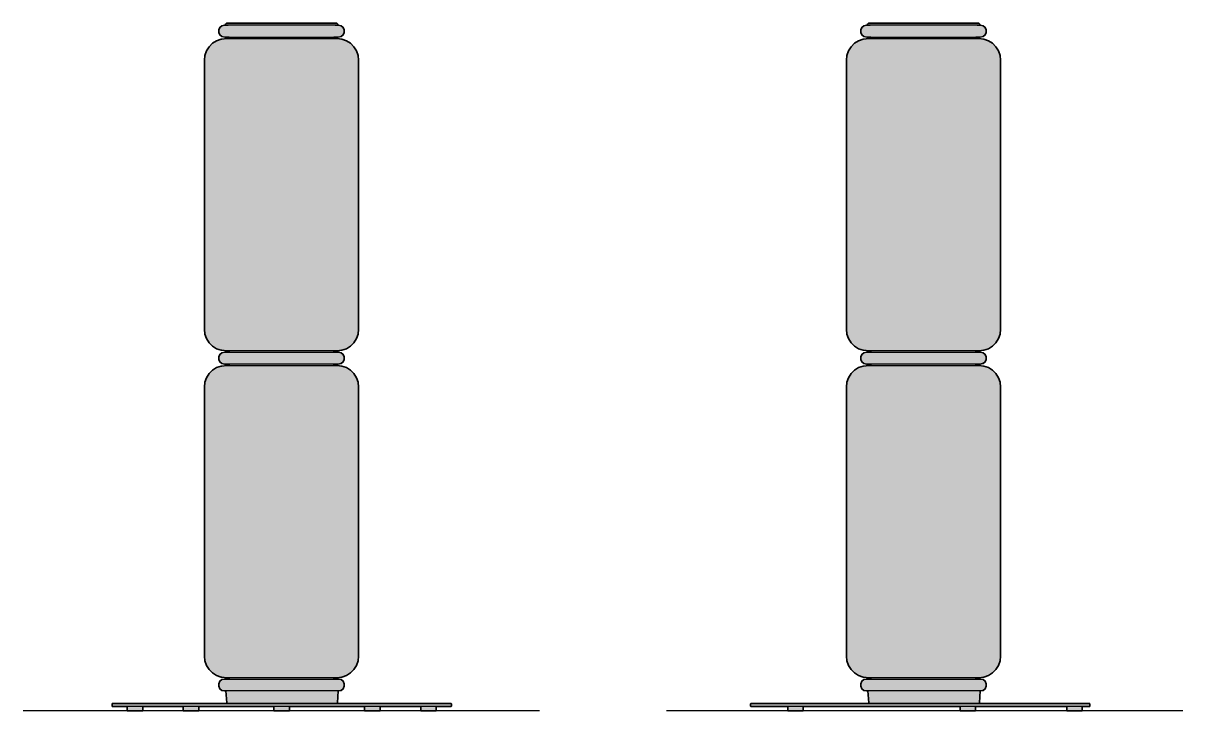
# Model space of a CAD drawing. Header units: millimetres. Extents: x -50 to 1829, y 37 to 2143.
# Drawn here: x -50 to 1829, y 1028 to 2143 of the extents above; entities that cross this region are included whole.
import ezdxf

# ---------------------------------------------------------------- set-up
doc = ezdxf.new("R2010")
doc.units = ezdxf.units.MM
doc.layers.add('Blocks', color=7, linetype='Continuous')
doc.layers.add('Blocks$Fill', color=7, linetype='Continuous', true_color=0xffffff)
for name, color, linetype, lineweight, true_color in [('Blocks$Inner', 7, 'Continuous', 25, 0x007f00), ('Blocks$Outline', 7, 'Continuous', 35, 0xff3f3f), ('Groud', 7, 'Continuous', 25, 0x243775)]:
    doc.layers.add(name, color=color, linetype=linetype, lineweight=lineweight, true_color=true_color)

# ---------------------------------------------------------------- blocks, each defined once
blk = doc.blocks.new('Noctambule Floor 2 High Cylinder Floor Lamp Side')
at = {"layer": 'Blocks$Fill'}
blk.add_hatch(color=256, dxfattribs=at).paths.add_polyline_path([(330.9, 1089.4), (328, 1089.4), (319.6, 1088.5), (318.7, 1088.5), (311.4, 1085.9), (304.7, 1081.8), (299.2, 1076.2), (295, 1069.6), (292.4, 1062.2), (291.6, 1054.4), (291.6, 618.4), (292.4, 610.6), (295, 603.2), (299.2, 596.6), (304.7, 591), (311.4, 586.9), (318.7, 584.3), (319.6, 584.3), (328.1, 583.4), (330.2, 583.4), (330.6, 583.4), (331.5, 583.2), (331.5, 581.2), (324.7, 581.2), (320, 580.3), (316.7, 577.6), (314.8, 573.7), (314.8, 569.4), (316.7, 565.5), (320, 562.9), (324.3, 561.9), (324.7, 561.9), (331.5, 561.9), (331.5, 559.9), (330.6, 559.7), (328, 559.7), (319.6, 558.8), (318.7, 558.8), (311.4, 556.2), (304.7, 552.1), (299.2, 546.5), (295, 539.9), (292.4, 532.5), (291.6, 524.7), (291.6, 88.7), (292.4, 80.9), (295, 73.5), (299.2, 66.9), (304.7, 61.3), (311.4, 57.2), (318.7, 54.6), (319.6, 54.6), (328.1, 53.7), (330.2, 53.7), (330.6, 53.7), (331.5, 53.5), (331.5, 51.5), (324.7, 51.5), (320, 50.6), (316.7, 47.9), (314.8, 44), (314.8, 39.7), (316.7, 35.8), (320, 33.2), (324.3, 32.2), (324.7, 32.2), (326.6, 32.2), (328.1, 12.9), (328.4, 12.3), (329.1, 12), (136.8, 12), (136.3, 11.5), (136.3, 7.5), (136.8, 7), (137, 7), (196.6, 7), (196.6, 0), (196.7, 0), (221.6, 0), (221.6, 7), (476.1, 7), (476.1, 0), (476.3, 0), (501.1, 0), (501.1, 7), (648.8, 7), (648.8, 0), (649, 0), (673.8, 0), (673.8, 7), (685.8, 7), (686.3, 7.5), (686.3, 11.5), (685.8, 12), (685.6, 12), (506.1, 12), (506.8, 12.3), (507.1, 12.9), (508.6, 32.2), (512.4, 33.2), (513.1, 33.2), (516.4, 35.8), (518.3, 39.7), (518.3, 44), (516.4, 47.9), (513.1, 50.6), (508.9, 51.5), (508.6, 51.5), (501.5, 51.5), (501.5, 53.5), (502.4, 53.7), (506.5, 53.7), (514.3, 54.6), (521.7, 57.2), (528.4, 61.3), (533.9, 66.9), (538.1, 73.5), (540.7, 80.9), (541.5, 88.7), (541.5, 524.7), (540.7, 532.5), (538.1, 539.9), (533.9, 546.5), (528.4, 552.1), (521.7, 556.2), (514.3, 558.8), (506.5, 559.7), (506.5, 559.7), (502.4, 559.7), (501.5, 559.9), (501.5, 561.9), (508.5, 561.9), (512.4, 562.9), (513.1, 562.9), (516.4, 565.5), (518.3, 569.4), (518.3, 573.7), (516.4, 577.6), (513.1, 580.3), (508.9, 581.2), (508.6, 581.2), (501.5, 581.2), (501.5, 583.2), (502.4, 583.4), (506.5, 583.4), (514.3, 584.3), (521.7, 586.9), (528.4, 591), (533.9, 596.6), (538.1, 603.2), (540.7, 610.6), (541.5, 618.4), (541.5, 1054.4), (540.7, 1062.2), (538.1, 1069.6), (533.9, 1076.2), (528.4, 1081.8), (521.7, 1085.9), (514.3, 1088.5), (506.5, 1089.4), (506.5, 1089.4), (502.4, 1089.4), (501.3, 1089.7), (501.3, 1089.7), (501.3, 1089.7), (501.5, 1089.7), (501.5, 1091.9), (508.5, 1091.9), (513, 1092.9), (516.3, 1095.5), (518.2, 1099.4), (518.2, 1103.7), (516.3, 1107.6), (513, 1110.3), (513, 1110.3), (508.4, 1111.2), (506.9, 1111.2), (503.6, 1111.2), (503.6, 1111.4), (507, 1111.4), (507.1, 1111.4), (507.6, 1111.9), (507.6, 1112.9), (506.1, 1114.4), (327.2, 1114.4), (325.7, 1112.9), (325.7, 1111.9), (326.2, 1111.4), (326.5, 1111.4), (329.5, 1111.4), (329.7, 1111.3), (329.7, 1111.2), (329.7, 1111.2), (324.5, 1111.2), (324.2, 1111.2), (320.1, 1110.3), (316.8, 1107.6), (314.9, 1103.7), (314.9, 1099.4), (316.8, 1095.5), (320.1, 1092.9), (324.6, 1091.9), (325.8, 1091.9), (331.5, 1091.9), (331.5, 1089.7), (331.6, 1089.7), (331.8, 1089.7), (331.8, 1089.7)], flags=0)
at = {"layer": 'Blocks$Inner'}
blk.add_line((328.1, 12.9), (326.6, 32.2), dxfattribs=at)
for points in [[(324.5, 1111.2), (324.2, 1111.2), (320.1, 1110.3), (316.8, 1107.6), (314.9, 1103.7), (314.9, 1099.4), (316.8, 1095.5), (320.1, 1092.9), (324.6, 1091.9), (325.8, 1091.9), (327.9, 1091.9), (330.9, 1091.9), (334.7, 1091.9), (339.3, 1091.9), (344.6, 1091.9), (350.6, 1091.9), (357.3, 1091.9), (364.5, 1091.9), (372.3, 1091.9), (380.4, 1091.9), (388.9, 1091.9), (397.7, 1091.9), (406.6, 1091.9), (415.7, 1091.9), (424.8, 1091.9), (433.7, 1091.9), (442.5, 1091.9), (451.1, 1091.9), (459.3, 1091.9), (467.1, 1091.9), (474.5, 1091.9), (481.2, 1091.9), (487.4, 1091.9), (492.9, 1091.9), (497.6, 1091.9), (503.1, 1091.9), (505.9, 1091.9), (507.8, 1091.9), (508.5, 1091.9), (513, 1092.9), (516.3, 1095.5), (518.2, 1099.4), (518.2, 1103.7), (516.3, 1107.6), (513, 1110.3), (513, 1110.3), (508.4, 1111.2), (506.9, 1111.2), (504.7, 1111.2), (501.5, 1111.2), (497.6, 1111.2), (490.5, 1111.2), (485.8, 1111.2), (480.4, 1111.2), (474.2, 1111.2), (467.3, 1111.2), (459.5, 1111.2), (451.1, 1111.2), (446.6, 1111.2), (439.7, 1111.2), (432.5, 1111.2), (422.5, 1111.2), (412.3, 1111.2), (407.1, 1111.2), (399.4, 1111.2), (391.8, 1111.2), (381.8, 1111.2), (372.3, 1111.2), (363.3, 1111.2), (355.1, 1111.2), (351.2, 1111.2), (345.9, 1111.2), (341.2, 1111.2), (335.8, 1111.2), (331.4, 1111.2), (329.6, 1111.2), (327.4, 1111.2), (325.8, 1111.2), (324.5, 1111.2), (320.1, 1110.3)], [(329.7, 1111.2), (329.7, 1111.2), (329.7, 1111.3), (329.5, 1111.4)], [(331.5, 1091.9), (331.5, 1089.7), (331.6, 1089.7), (331.7, 1089.7), (331.8, 1089.7), (331.8, 1089.7), (330.9, 1089.4)], [(501.5, 1091.9), (501.5, 1091.9), (501.5, 1089.7), (501.3, 1089.7), (501.3, 1089.7), (501.3, 1089.7), (502.4, 1089.4)], [(331.5, 581.2), (331.5, 583.2), (330.6, 583.4), (330.6, 583.4)], [(502.4, 583.4), (501.5, 583.2), (501.5, 581.2)], [(331.5, 561.9), (331.5, 559.9), (330.6, 559.7), (330.6, 559.7)], [(502.4, 559.7), (501.5, 559.9), (501.5, 561.9)], [(331.5, 51.5), (331.5, 53.5), (330.6, 53.7), (330.6, 53.7)], [(501.5, 51.5), (501.5, 53.5), (502.4, 53.7)], [(506.8, 12.3), (507.1, 12.9), (508.6, 32.2)], [(221.6, 7), (221.6, 0), (221.2, 0), (220.2, 0), (219.2, 0), (216.4, 0), (212.9, 0), (210, 0), (207.1, 0), (205.2, 0), (201.7, 0), (198.9, 0), (197.5, 0), (196.7, 0), (196.6, 0), (196.6, 7)], [(506, 12), (506.1, 12), (506.8, 12.3), (506, 12), (505.6, 12), (504.5, 12), (502.7, 12), (500.4, 12), (497.9, 12), (495.4, 12), (493, 12), (490.7, 12), (488.6, 12), (484.5, 12), (477.8, 12), (470.3, 12), (463, 12), (456.4, 12), (450.3, 12), (444.9, 12), (440.1, 12), (435.8, 12), (432, 12), (425.3, 12), (420.2, 12), (412.5, 12), (404.9, 12), (396.3, 12), (389, 12), (382.9, 12), (377.6, 12), (373.2, 12), (369.5, 12), (366.3, 12), (360.9, 12), (357.1, 12), (351.7, 12), (346.8, 12), (339.9, 12), (336.1, 12), (333.4, 12), (331.6, 12), (330.4, 12), (329.7, 12), (329.2, 12), (329.1, 12), (328.4, 12.3), (328.1, 12.9)], [(501.1, 7), (501.1, 0), (500.8, 0), (499.7, 0), (498.7, 0), (495.9, 0), (492.5, 0), (489.6, 0), (486.6, 0), (484.7, 0), (481.3, 0), (478.5, 0), (477.1, 0), (476.3, 0), (476.1, 0), (476.1, 7)], [(673.8, 7), (673.8, 0), (673.5, 0), (672.4, 0), (671.4, 0), (668.7, 0), (665.2, 0), (662.3, 0), (659.4, 0), (657.4, 0), (654, 0), (651.2, 0), (649.8, 0), (649, 0), (648.8, 0), (648.8, 7)]]:
    blk.add_lwpolyline(points, dxfattribs=at)
for points in [[(507, 1111.4), (506.2, 1111.4), (504.5, 1111.4), (502.3, 1111.4), (499.9, 1111.4), (497.4, 1111.4), (495, 1111.4), (492.6, 1111.4), (490.4, 1111.4), (486.2, 1111.4), (482.8, 1111.4), (477.2, 1111.4), (471.1, 1111.4), (460.1, 1111.4), (452, 1111.4), (444.8, 1111.4), (438.3, 1111.4), (432.5, 1111.4), (427.4, 1111.4), (422.9, 1111.4), (419, 1111.4), (412.1, 1111.4), (406.9, 1111.4), (399.2, 1111.4), (391.5, 1111.4), (384.5, 1111.4), (378.5, 1111.4), (373.5, 1111.4), (369.3, 1111.4), (365.6, 1111.4), (362.6, 1111.4), (357.4, 1111.4), (350.3, 1111.4), (344, 1111.4), (339, 1111.4), (335.3, 1111.4), (332.6, 1111.4), (330.6, 1111.4), (329.1, 1111.4), (328.1, 1111.4), (327.4, 1111.4), (326.5, 1111.4), (326.2, 1111.4), (325.7, 1111.9), (325.7, 1112.9), (327.2, 1114.4), (328, 1114.4), (329.3, 1114.4), (330.2, 1114.4), (332.9, 1114.4), (337.6, 1114.4), (342, 1114.4), (346.5, 1114.4), (349, 1114.4), (356.1, 1114.4), (363.9, 1114.4), (370.2, 1114.4), (376.8, 1114.4), (381.4, 1114.4), (393.2, 1114.4), (400.8, 1114.4), (413.9, 1114.4), (420.9, 1114.4), (430.6, 1114.4), (440.9, 1114.4), (448.4, 1114.4), (455.4, 1114.4), (459.6, 1114.4), (466.7, 1114.4), (475.3, 1114.4), (483, 1114.4), (488.3, 1114.4), (494.9, 1114.4), (498.5, 1114.4), (503, 1114.4), (504.5, 1114.4), (505.8, 1114.4), (506.1, 1114.4), (507.6, 1112.9), (507.6, 1111.9), (507.1, 1111.4)], [(514.3, 584.3), (506.5, 583.4), (504.6, 583.4), (502.4, 583.4), (499.4, 583.4), (495.5, 583.4), (490.9, 583.4), (485.6, 583.4), (479.6, 583.4), (473, 583.4), (465.9, 583.4), (458.2, 583.4), (450.2, 583.4), (441.9, 583.4), (433.3, 583.4), (424.5, 583.4), (415.7, 583.4), (406.9, 583.4), (398.2, 583.4), (389.6, 583.4), (381.3, 583.4), (373.4, 583.4), (365.9, 583.4), (358.8, 583.4), (352.3, 583.4), (346.4, 583.4), (341.3, 583.4), (336.8, 583.4), (333.1, 583.4), (330.2, 583.4), (328.1, 583.4), (319.6, 584.3), (318.7, 584.3), (311.4, 586.9), (304.7, 591), (299.2, 596.6), (295, 603.2), (292.4, 610.6), (291.6, 618.4), (291.6, 1054.4), (292.4, 1062.2), (295, 1069.6), (299.2, 1076.2), (304.7, 1081.8), (311.4, 1085.9), (318.7, 1088.5), (319.6, 1088.5), (328, 1089.4), (330.1, 1089.4), (332.4, 1089.4), (334.9, 1089.4), (337.4, 1089.4), (339.9, 1089.4), (342.2, 1089.4), (344.4, 1089.4), (348.5, 1089.4), (351.8, 1089.4), (357.2, 1089.4), (363, 1089.4), (370.3, 1089.4), (377.1, 1089.4), (383.2, 1089.4), (388.8, 1089.4), (393.7, 1089.4), (398, 1089.4), (401.9, 1089.4), (405.3, 1089.4), (411.3, 1089.4), (420.4, 1089.4), (429.5, 1089.4), (438.2, 1089.4), (445.6, 1089.4), (451.8, 1089.4), (457.1, 1089.4), (461.6, 1089.4), (465.5, 1089.4), (468.7, 1089.4), (471.5, 1089.4), (476.1, 1089.4), (482.6, 1089.4), (488.5, 1089.4), (496.8, 1089.4), (499.4, 1089.4), (502.1, 1089.4), (503.9, 1089.4), (505.1, 1089.4), (506.5, 1089.4), (506.5, 1089.4), (514.3, 1088.5), (521.7, 1085.9), (528.4, 1081.8), (533.9, 1076.2), (538.1, 1069.6), (540.7, 1062.2), (541.5, 1054.4), (541.5, 618.4), (540.7, 610.6), (538.1, 603.2), (533.9, 596.6), (528.4, 591), (521.7, 586.9)], [(508.6, 581.2), (508.9, 581.2), (513.1, 580.3), (516.4, 577.6), (518.3, 573.7), (518.3, 569.4), (516.4, 565.5), (513.1, 562.9), (512.4, 562.9), (508.5, 561.9), (507.3, 561.9), (505.2, 561.9), (502.2, 561.9), (498.4, 561.9), (493.8, 561.9), (488.5, 561.9), (482.4, 561.9), (475.8, 561.9), (468.5, 561.9), (460.8, 561.9), (448.8, 561.9), (441.9, 561.9), (434.3, 561.9), (426.1, 561.9), (417.5, 561.9), (408.6, 561.9), (399.3, 561.9), (392.4, 561.9), (385.4, 561.9), (380.8, 561.9), (371.8, 561.9), (363.1, 561.9), (357, 561.9), (351.2, 561.9), (347.6, 561.9), (341.1, 561.9), (335.5, 561.9), (331, 561.9), (327.6, 561.9), (325.8, 561.9), (324.7, 561.9), (324.3, 561.9), (320, 562.9), (316.7, 565.5), (314.8, 569.4), (314.8, 573.7), (316.7, 577.6), (320, 580.3), (324.7, 581.2), (326.1, 581.2), (328.4, 581.2), (331.5, 581.2), (335.5, 581.2), (340.2, 581.2), (345.7, 581.2), (351.8, 581.2), (358.6, 581.2), (365.9, 581.2), (373.7, 581.2), (382, 581.2), (390.5, 581.2), (399.3, 581.2), (408.3, 581.2), (417.4, 581.2), (426.4, 581.2), (435.4, 581.2), (444.2, 581.2), (452.7, 581.2), (460.8, 581.2), (468.6, 581.2), (474.9, 581.2), (480.1, 581.2), (484.3, 581.2), (487.8, 581.2), (490.6, 581.2), (492.9, 581.2), (494.9, 581.2), (498, 581.2), (501.9, 581.2), (505.1, 581.2), (506.9, 581.2), (508, 581.2)], [(514.3, 54.6), (506.5, 53.7), (504.6, 53.7), (502.4, 53.7), (499.4, 53.7), (495.5, 53.7), (490.9, 53.7), (485.6, 53.7), (479.6, 53.7), (473, 53.7), (465.9, 53.7), (458.2, 53.7), (450.2, 53.7), (441.9, 53.7), (433.3, 53.7), (424.5, 53.7), (415.7, 53.7), (406.9, 53.7), (398.2, 53.7), (389.6, 53.7), (381.3, 53.7), (373.4, 53.7), (365.9, 53.7), (358.8, 53.7), (352.3, 53.7), (346.4, 53.7), (341.3, 53.7), (336.8, 53.7), (333.1, 53.7), (330.2, 53.7), (328.1, 53.7), (319.6, 54.6), (318.7, 54.6), (311.4, 57.2), (304.7, 61.3), (299.2, 66.9), (295, 73.5), (292.4, 80.9), (291.6, 88.7), (291.6, 524.7), (292.4, 532.5), (295, 539.9), (299.2, 546.5), (304.7, 552.1), (311.4, 556.2), (318.7, 558.8), (319.6, 558.8), (328, 559.7), (330.1, 559.7), (332.4, 559.7), (334.9, 559.7), (337.4, 559.7), (339.9, 559.7), (342.2, 559.7), (344.4, 559.7), (348.5, 559.7), (351.8, 559.7), (357.2, 559.7), (363, 559.7), (370.3, 559.7), (377.1, 559.7), (383.2, 559.7), (388.8, 559.7), (393.7, 559.7), (398, 559.7), (401.9, 559.7), (405.3, 559.7), (411.3, 559.7), (420.4, 559.7), (429.5, 559.7), (438.2, 559.7), (445.6, 559.7), (451.8, 559.7), (457.1, 559.7), (461.6, 559.7), (465.5, 559.7), (468.7, 559.7), (471.5, 559.7), (476.1, 559.7), (482.6, 559.7), (488.5, 559.7), (496.8, 559.7), (499.4, 559.7), (502.1, 559.7), (503.9, 559.7), (505.1, 559.7), (506.5, 559.7), (506.5, 559.7), (514.3, 558.8), (521.7, 556.2), (528.4, 552.1), (533.9, 546.5), (538.1, 539.9), (540.7, 532.5), (541.5, 524.7), (541.5, 88.7), (540.7, 80.9), (538.1, 73.5), (533.9, 66.9), (528.4, 61.3), (521.7, 57.2)], [(508.6, 51.5), (508.9, 51.5), (513.1, 50.6), (516.4, 47.9), (518.3, 44), (518.3, 39.7), (516.4, 35.8), (513.1, 33.2), (512.4, 33.2), (508.5, 32.2), (507.3, 32.2), (505.2, 32.2), (502.2, 32.2), (498.4, 32.2), (493.8, 32.2), (488.5, 32.2), (482.4, 32.2), (475.8, 32.2), (468.5, 32.2), (460.8, 32.2), (448.8, 32.2), (441.9, 32.2), (434.3, 32.2), (426.1, 32.2), (417.5, 32.2), (408.6, 32.2), (399.3, 32.2), (392.4, 32.2), (385.4, 32.2), (380.8, 32.2), (371.8, 32.2), (363.1, 32.2), (357, 32.2), (351.2, 32.2), (347.6, 32.2), (341.1, 32.2), (335.5, 32.2), (331, 32.2), (327.6, 32.2), (325.8, 32.2), (324.7, 32.2), (324.3, 32.2), (320, 33.2), (316.7, 35.8), (314.8, 39.7), (314.8, 44), (316.7, 47.9), (320, 50.6), (324.7, 51.5), (326.1, 51.5), (328.4, 51.5), (331.5, 51.5), (335.5, 51.5), (340.2, 51.5), (345.7, 51.5), (351.8, 51.5), (358.6, 51.5), (365.9, 51.5), (373.7, 51.5), (382, 51.5), (390.5, 51.5), (399.3, 51.5), (408.3, 51.5), (417.4, 51.5), (426.4, 51.5), (435.4, 51.5), (444.2, 51.5), (452.7, 51.5), (460.8, 51.5), (468.6, 51.5), (474.9, 51.5), (480.1, 51.5), (484.3, 51.5), (487.8, 51.5), (490.6, 51.5), (492.9, 51.5), (494.9, 51.5), (498, 51.5), (501.9, 51.5), (505.1, 51.5), (506.9, 51.5), (508, 51.5)], [(686.3, 7.5), (685.8, 7), (685.5, 7), (685, 7), (684.2, 7), (683.4, 7), (681.4, 7), (679.6, 7), (676.3, 7), (672.3, 7), (664.5, 7), (656.3, 7), (648.1, 7), (640.2, 7), (632.8, 7), (625.8, 7), (619.5, 7), (613.7, 7), (608.4, 7), (603.7, 7), (595.1, 7), (581.6, 7), (567.3, 7), (549.8, 7), (533.8, 7), (519.4, 7), (506.5, 7), (495.1, 7), (484.9, 7), (475.9, 7), (468, 7), (461, 7), (448.7, 7), (439.4, 7), (425.4, 7), (411.3, 7), (395.8, 7), (382.2, 7), (370.4, 7), (360.2, 7), (351.3, 7), (343.6, 7), (336.9, 7), (325.2, 7), (316.6, 7), (303.8, 7), (291.3, 7), (271.5, 7), (255, 7), (241.3, 7), (229.9, 7), (220.3, 7), (212.2, 7), (205.5, 7), (199.8, 7), (195, 7), (190.9, 7), (184.1, 7), (174.7, 7), (166.2, 7), (160.4, 7), (155.2, 7), (147.7, 7), (142.7, 7), (139.6, 7), (137.8, 7), (137, 7), (136.8, 7), (136.3, 7.5), (136.3, 11.5), (136.8, 12), (137.1, 12), (137.7, 12), (138.4, 12), (139.3, 12), (141.2, 12), (143, 12), (146.3, 12), (150.3, 12), (158.1, 12), (166.3, 12), (174.5, 12), (182.4, 12), (189.8, 12), (196.8, 12), (203.2, 12), (209, 12), (214.2, 12), (218.9, 12), (227.5, 12), (241, 12), (255.3, 12), (272.9, 12), (288.8, 12), (303.2, 12), (316.1, 12), (327.6, 12), (337.7, 12), (346.7, 12), (354.6, 12), (361.6, 12), (373.9, 12), (383.2, 12), (397.2, 12), (411.3, 12), (426.9, 12), (440.4, 12), (452.2, 12), (462.4, 12), (471.3, 12), (479, 12), (485.8, 12), (497.4, 12), (506, 12), (518.8, 12), (531.3, 12), (551.1, 12), (567.6, 12), (581.3, 12), (592.8, 12), (602.3, 12), (610.4, 12), (617.1, 12), (622.8, 12), (627.6, 12), (631.7, 12), (638.5, 12), (647.9, 12), (656.4, 12), (662.2, 12), (667.4, 12), (674.9, 12), (679.9, 12), (683, 12), (684.8, 12), (685.6, 12), (685.8, 12), (686.3, 11.5)]]:
    blk.add_lwpolyline(points, close=True, dxfattribs=at)
for points in [[(485.2, 1111.4), (485.1, 1111.2)], [(503.6, 1111.2), (503.6, 1111.4)]]:
    blk.add_open_spline(points, degree=1, dxfattribs=at)
at = {"layer": 'Blocks$Outline'}
for points in [[(324.5, 1111.2), (324.2, 1111.2), (320.1, 1110.3), (316.8, 1107.6), (314.9, 1103.7), (314.9, 1099.4), (316.8, 1095.5), (320.1, 1092.9), (324.6, 1091.9), (325.8, 1091.9), (327.9, 1091.9), (330.9, 1091.9), (331.5, 1091.9)], [(329.7, 1111.2), (329.6, 1111.2), (327.4, 1111.2), (325.8, 1111.2), (324.5, 1111.2)], [(327.2, 1114.4), (325.7, 1112.9), (325.7, 1111.9), (326.2, 1111.4), (326.5, 1111.4), (327.4, 1111.4), (328.1, 1111.4), (329.1, 1111.4), (329.5, 1111.4)], [(506.1, 1114.4), (505.8, 1114.4), (504.5, 1114.4), (503, 1114.4), (498.5, 1114.4), (494.9, 1114.4), (488.3, 1114.4), (483, 1114.4), (475.3, 1114.4), (466.7, 1114.4), (459.6, 1114.4), (455.4, 1114.4), (448.4, 1114.4), (440.9, 1114.4), (430.6, 1114.4), (420.9, 1114.4), (413.9, 1114.4), (400.8, 1114.4), (393.2, 1114.4), (381.4, 1114.4), (376.8, 1114.4), (370.2, 1114.4), (363.9, 1114.4), (356.1, 1114.4), (349, 1114.4), (346.5, 1114.4), (342, 1114.4), (337.6, 1114.4), (332.9, 1114.4), (330.2, 1114.4), (329.3, 1114.4), (328, 1114.4), (327.2, 1114.4)], [(329.5, 1111.4), (329.7, 1111.3)], [(329.7, 1111.3), (329.7, 1111.2), (329.7, 1111.2)], [(501.5, 1091.9), (503.1, 1091.9), (505.9, 1091.9), (507.8, 1091.9), (508.5, 1091.9), (513, 1092.9), (516.3, 1095.5), (518.2, 1099.4), (518.2, 1103.7), (516.3, 1107.6), (513, 1110.3), (513, 1110.3), (508.4, 1111.2), (506.9, 1111.2), (504.7, 1111.2), (503.6, 1111.2)], [(503.6, 1111.2), (503.6, 1111.4)], [(503.6, 1111.4), (504.5, 1111.4), (506.2, 1111.4), (507, 1111.4)], [(507.6, 1111.9), (507.6, 1112.9), (506.1, 1114.4)], [(507, 1111.4), (507.1, 1111.4), (507.6, 1111.9)], [(331.5, 1091.9), (331.5, 1089.7), (331.6, 1089.7), (331.7, 1089.7), (331.8, 1089.7), (331.8, 1089.7), (330.9, 1089.4)], [(502.4, 1089.4), (501.3, 1089.7), (501.3, 1089.7), (501.3, 1089.7), (501.5, 1089.7), (501.5, 1091.9)], [(330.9, 1089.4), (330.1, 1089.4), (328, 1089.4), (319.6, 1088.5), (318.7, 1088.5), (311.4, 1085.9), (304.7, 1081.8), (299.2, 1076.2), (295, 1069.6), (292.4, 1062.2), (291.6, 1054.4), (291.6, 618.4), (292.4, 610.6), (295, 603.2), (299.2, 596.6), (304.7, 591), (311.4, 586.9), (318.7, 584.3), (319.6, 584.3), (328.1, 583.4), (330.2, 583.4), (330.6, 583.4)], [(514.3, 584.3), (521.7, 586.9), (528.4, 591), (533.9, 596.6), (538.1, 603.2), (540.7, 610.6), (541.5, 618.4), (541.5, 1054.4), (540.7, 1062.2), (538.1, 1069.6), (533.9, 1076.2), (528.4, 1081.8), (521.7, 1085.9), (514.3, 1088.5), (506.5, 1089.4), (506.5, 1089.4), (505.1, 1089.4), (503.9, 1089.4), (502.4, 1089.4)], [(330.6, 583.4), (331.5, 583.2)], [(331.5, 583.2), (331.5, 581.2)], [(501.5, 583.2), (502.4, 583.4)], [(501.5, 581.2), (501.5, 583.2)], [(502.4, 583.4), (504.6, 583.4), (506.5, 583.4), (514.3, 584.3)], [(331.5, 581.2), (328.4, 581.2), (326.1, 581.2), (324.7, 581.2), (320, 580.3), (316.7, 577.6), (314.8, 573.7), (314.8, 569.4), (316.7, 565.5), (320, 562.9), (324.3, 561.9), (324.7, 561.9), (325.8, 561.9), (327.6, 561.9), (331, 561.9), (331.5, 561.9)], [(501.5, 561.9), (502.2, 561.9), (505.2, 561.9), (507.3, 561.9), (508.5, 561.9), (512.4, 562.9), (513.1, 562.9), (516.4, 565.5), (518.3, 569.4), (518.3, 573.7), (516.4, 577.6), (513.1, 580.3), (508.9, 581.2), (508.6, 581.2)], [(508.6, 581.2), (508, 581.2), (506.9, 581.2), (505.1, 581.2), (501.9, 581.2), (501.5, 581.2)], [(330.6, 559.7), (330.1, 559.7), (328, 559.7), (319.6, 558.8), (318.7, 558.8), (311.4, 556.2), (304.7, 552.1), (299.2, 546.5), (295, 539.9), (292.4, 532.5), (291.6, 524.7), (291.6, 88.7), (292.4, 80.9), (295, 73.5), (299.2, 66.9), (304.7, 61.3), (311.4, 57.2), (318.7, 54.6), (319.6, 54.6), (328.1, 53.7), (330.2, 53.7), (330.6, 53.7)], [(331.5, 559.9), (330.6, 559.7)], [(331.5, 561.9), (331.5, 559.9)], [(501.5, 559.9), (501.5, 561.9)], [(502.4, 559.7), (501.5, 559.9)], [(514.3, 54.6), (521.7, 57.2), (528.4, 61.3), (533.9, 66.9), (538.1, 73.5), (540.7, 80.9), (541.5, 88.7), (541.5, 524.7), (540.7, 532.5), (538.1, 539.9), (533.9, 546.5), (528.4, 552.1), (521.7, 556.2), (514.3, 558.8), (506.5, 559.7), (506.5, 559.7), (505.1, 559.7), (503.9, 559.7), (502.4, 559.7)], [(331.5, 51.5), (328.4, 51.5), (326.1, 51.5), (324.7, 51.5), (320, 50.6), (316.7, 47.9), (314.8, 44), (314.8, 39.7), (316.7, 35.8), (320, 33.2), (324.3, 32.2), (324.7, 32.2), (325.8, 32.2), (326.6, 32.2)], [(330.6, 53.7), (331.5, 53.5)], [(331.5, 53.5), (331.5, 51.5)], [(501.5, 53.5), (502.4, 53.7)], [(501.5, 51.5), (501.5, 53.5)], [(508.6, 51.5), (508, 51.5), (506.9, 51.5), (505.1, 51.5), (501.9, 51.5), (501.5, 51.5)], [(502.4, 53.7), (504.6, 53.7), (506.5, 53.7), (514.3, 54.6)], [(508.6, 32.2), (512.4, 33.2), (513.1, 33.2), (516.4, 35.8), (518.3, 39.7), (518.3, 44), (516.4, 47.9), (513.1, 50.6), (508.9, 51.5), (508.6, 51.5)], [(326.6, 32.2), (328.1, 12.9), (328.4, 12.3), (329.1, 12)], [(506.8, 12.3), (507.1, 12.9), (508.6, 32.2)], [(329.1, 12), (327.6, 12), (316.1, 12), (303.2, 12), (288.8, 12), (272.9, 12), (255.3, 12), (241, 12), (227.5, 12), (218.9, 12), (214.2, 12), (209, 12), (203.2, 12), (196.8, 12), (189.8, 12), (182.4, 12), (174.5, 12), (166.3, 12), (158.1, 12), (150.3, 12), (146.3, 12), (143, 12), (141.2, 12), (139.3, 12), (138.4, 12), (137.7, 12), (137.1, 12), (136.8, 12), (136.3, 11.5)], [(136.3, 11.5), (136.3, 7.5), (136.8, 7), (137, 7)], [(137, 7), (137.8, 7), (139.6, 7), (142.7, 7), (147.7, 7), (155.2, 7), (160.4, 7), (166.2, 7), (174.7, 7), (184.1, 7), (190.9, 7), (195, 7), (196.6, 7)], [(196.6, 7), (196.6, 0), (196.7, 0), (197.5, 0), (198.9, 0), (201.7, 0), (205.2, 0), (207.1, 0), (210, 0), (212.9, 0), (216.4, 0), (219.2, 0), (220.2, 0), (221.2, 0), (221.6, 0), (221.6, 7)], [(221.6, 7), (229.9, 7), (241.3, 7), (255, 7), (271.5, 7), (291.3, 7), (303.8, 7), (316.6, 7), (325.2, 7), (336.9, 7), (343.6, 7), (351.3, 7), (360.2, 7), (370.4, 7), (382.2, 7), (395.8, 7), (411.3, 7), (425.4, 7), (439.4, 7), (448.7, 7), (461, 7), (468, 7), (475.9, 7), (476.1, 7)], [(476.1, 7), (476.1, 0), (476.3, 0), (477.1, 0), (478.5, 0), (481.3, 0), (484.7, 0), (486.6, 0), (489.6, 0), (492.5, 0), (495.9, 0), (498.7, 0), (499.7, 0), (500.8, 0), (501.1, 0), (501.1, 7)], [(501.1, 7), (506.5, 7), (519.4, 7), (533.8, 7), (549.8, 7), (567.3, 7), (581.6, 7), (595.1, 7), (603.7, 7), (608.4, 7), (613.7, 7), (619.5, 7), (625.8, 7), (632.8, 7), (640.2, 7), (648.1, 7), (648.8, 7)], [(506.1, 12), (506.8, 12.3)], [(686.3, 11.5), (685.8, 12), (685.6, 12), (684.8, 12), (683, 12), (679.9, 12), (674.9, 12), (667.4, 12), (662.2, 12), (656.4, 12), (647.9, 12), (638.5, 12), (631.7, 12), (627.6, 12), (622.8, 12), (617.1, 12), (610.4, 12), (602.3, 12), (592.8, 12), (581.3, 12), (567.6, 12), (551.1, 12), (531.3, 12), (518.8, 12), (506.1, 12)], [(648.8, 7), (648.8, 0), (649, 0), (649.8, 0), (651.2, 0), (654, 0), (657.4, 0), (659.4, 0), (662.3, 0), (665.2, 0), (668.7, 0), (671.4, 0), (672.4, 0), (673.5, 0), (673.8, 0), (673.8, 7)], [(673.8, 7), (676.3, 7), (679.6, 7), (681.4, 7), (683.4, 7), (684.2, 7), (685, 7), (685.5, 7), (685.8, 7), (686.3, 7.5), (686.3, 11.5)]]:
    blk.add_lwpolyline(points, dxfattribs=at)
blk = doc.blocks.new('Noctambule Floor 2 High Cylinder Floor Lamp Front')
at = {"layer": 'Blocks$Fill'}
blk.add_hatch(color=256, dxfattribs=at).paths.add_polyline_path([(333, 1089.4), (330, 1089.4), (321.6, 1088.5), (320.8, 1088.5), (313.4, 1085.9), (306.7, 1081.8), (301.2, 1076.2), (297, 1069.6), (294.4, 1062.2), (293.6, 1054.4), (293.6, 618.4), (294.4, 610.6), (297, 603.2), (301.2, 596.6), (306.7, 591), (313.4, 586.9), (320.8, 584.3), (321.6, 584.3), (330.1, 583.4), (332.2, 583.4), (332.7, 583.4), (333.6, 583.2), (333.6, 581.2), (326.7, 581.2), (322, 580.3), (318.7, 577.6), (316.8, 573.7), (316.8, 569.4), (318.7, 565.5), (322, 562.9), (326.3, 561.9), (326.7, 561.9), (333.6, 561.9), (333.6, 559.9), (332.7, 559.7), (330, 559.7), (321.6, 558.8), (320.8, 558.8), (313.4, 556.2), (306.7, 552.1), (301.2, 546.5), (297, 539.9), (294.4, 532.5), (293.6, 524.7), (293.6, 88.7), (294.4, 80.9), (297, 73.5), (301.2, 66.9), (306.7, 61.3), (313.4, 57.2), (320.8, 54.6), (321.6, 54.6), (330.1, 53.7), (332.2, 53.7), (332.7, 53.7), (333.6, 53.5), (333.6, 51.5), (326.7, 51.5), (322, 50.6), (318.7, 47.9), (316.8, 44), (316.8, 39.7), (318.7, 35.8), (322, 33.2), (326.3, 32.2), (326.7, 32.2), (328.6, 32.2), (330, 12.9), (330.3, 12.3), (331, 12), (144.4, 12), (143.9, 11.5), (143.9, 7.5), (144.4, 7), (144.6, 7), (168.6, 7), (168.6, 0), (168.8, 0), (193.6, 0), (193.6, 7), (259.4, 7), (259.4, 0), (259.6, 0), (284.4, 0), (284.4, 7), (406.3, 7), (406.3, 0), (406.5, 0), (431.3, 0), (431.3, 7), (553.3, 7), (553.3, 0), (553.5, 0), (578.3, 0), (578.3, 7), (644.1, 7), (644.1, 0), (644.3, 0), (669.1, 0), (669.1, 7), (693.4, 7), (693.9, 7.5), (693.9, 11.5), (693.4, 12), (693.2, 12), (508.1, 12), (508.7, 12.3), (509.1, 12.9), (510.5, 32.2), (510.5, 32.2), (514.5, 33.2), (515.1, 33.2), (518.4, 35.8), (520.3, 39.7), (520.3, 44), (518.4, 47.9), (515.1, 50.6), (510.9, 51.5), (510.7, 51.5), (503.6, 51.5), (503.6, 53.5), (504.5, 53.7), (508.6, 53.7), (516.3, 54.6), (523.7, 57.2), (530.4, 61.3), (535.9, 66.9), (540.1, 73.5), (542.7, 80.9), (543.5, 88.7), (543.5, 524.7), (542.7, 532.5), (540.1, 539.9), (535.9, 546.5), (530.4, 552.1), (523.7, 556.2), (516.3, 558.8), (508.6, 559.7), (508.5, 559.7), (504.5, 559.7), (503.6, 559.9), (503.6, 561.9), (510.5, 561.9), (514.5, 562.9), (515.1, 562.9), (518.4, 565.5), (520.3, 569.4), (520.3, 573.7), (518.4, 577.6), (515.1, 580.3), (510.9, 581.2), (510.7, 581.2), (503.6, 581.2), (503.6, 583.2), (504.5, 583.4), (508.6, 583.4), (516.3, 584.3), (523.7, 586.9), (530.4, 591), (535.9, 596.6), (540.1, 603.2), (542.7, 610.6), (543.5, 618.4), (543.5, 1054.4), (542.7, 1062.2), (540.1, 1069.6), (535.9, 1076.2), (530.4, 1081.8), (523.7, 1085.9), (516.3, 1088.5), (508.6, 1089.4), (508.5, 1089.4), (504.5, 1089.4), (503.3, 1089.7), (503.3, 1089.7), (503.3, 1089.7), (503.6, 1089.7), (503.6, 1091.9), (510.6, 1091.9), (515, 1092.9), (518.3, 1095.5), (520.2, 1099.4), (520.2, 1103.7), (518.3, 1107.6), (515, 1110.3), (515, 1110.3), (510.4, 1111.2), (509, 1111.2), (505.7, 1111.2), (505.6, 1111.4), (509.1, 1111.4), (509.2, 1111.4), (509.6, 1111.9), (509.7, 1112.9), (508.1, 1114.4), (329.3, 1114.4), (327.7, 1112.9), (327.8, 1111.9), (328.2, 1111.4), (328.5, 1111.4), (331.5, 1111.4), (331.7, 1111.3), (331.7, 1111.2), (331.7, 1111.2), (326.6, 1111.2), (326.2, 1111.2), (322.1, 1110.3), (318.8, 1107.6), (316.9, 1103.7), (316.9, 1099.4), (318.8, 1095.5), (322.1, 1092.9), (326.6, 1091.9), (327.8, 1091.9), (333.6, 1091.9), (333.6, 1089.7), (333.6, 1089.7), (333.8, 1089.7), (333.8, 1089.7)], flags=0)
at = {"layer": 'Blocks$Inner'}
blk.add_line((330, 12.9), (328.6, 32.2), dxfattribs=at)
for points in [[(326.6, 1111.2), (326.2, 1111.2), (322.1, 1110.3), (318.8, 1107.6), (316.9, 1103.7), (316.9, 1099.4), (318.8, 1095.5), (322.1, 1092.9), (326.6, 1091.9), (327.8, 1091.9), (329.9, 1091.9), (332.9, 1091.9), (336.7, 1091.9), (341.3, 1091.9), (346.6, 1091.9), (352.7, 1091.9), (359.3, 1091.9), (366.6, 1091.9), (374.3, 1091.9), (382.4, 1091.9), (390.9, 1091.9), (399.7, 1091.9), (408.7, 1091.9), (417.7, 1091.9), (426.8, 1091.9), (435.7, 1091.9), (444.6, 1091.9), (453.1, 1091.9), (461.3, 1091.9), (469.2, 1091.9), (476.5, 1091.9), (483.3, 1091.9), (489.4, 1091.9), (494.9, 1091.9), (499.6, 1091.9), (505.1, 1091.9), (508, 1091.9), (509.8, 1091.9), (510.6, 1091.9), (515, 1092.9), (518.3, 1095.5), (520.2, 1099.4), (520.2, 1103.7), (518.3, 1107.6), (515, 1110.3), (515, 1110.3), (510.4, 1111.2), (509, 1111.2), (506.7, 1111.2), (503.6, 1111.2), (499.6, 1111.2), (492.5, 1111.2), (487.9, 1111.2), (482.4, 1111.2), (476.3, 1111.2), (469.3, 1111.2), (461.6, 1111.2), (453.1, 1111.2), (448.7, 1111.2), (441.7, 1111.2), (434.5, 1111.2), (424.5, 1111.2), (414.3, 1111.2), (409.2, 1111.2), (401.4, 1111.2), (393.8, 1111.2), (383.8, 1111.2), (374.3, 1111.2), (365.3, 1111.2), (357.1, 1111.2), (353.3, 1111.2), (348, 1111.2), (343.2, 1111.2), (337.8, 1111.2), (333.4, 1111.2), (331.6, 1111.2), (329.4, 1111.2), (327.8, 1111.2), (326.6, 1111.2), (322.1, 1110.3)], [(331.7, 1111.2), (331.7, 1111.2), (331.7, 1111.3), (331.5, 1111.4)], [(333.6, 1091.9), (333.6, 1089.7), (333.6, 1089.7), (333.8, 1089.7), (333.8, 1089.7), (333.8, 1089.7), (333, 1089.4)], [(503.5, 1091.9), (503.6, 1091.9), (503.6, 1089.7), (503.3, 1089.7), (503.3, 1089.7), (503.3, 1089.7), (504.5, 1089.4)], [(333.6, 581.2), (333.6, 583.2), (332.7, 583.4), (332.6, 583.4)], [(504.5, 583.4), (503.6, 583.2), (503.6, 581.2)], [(333.6, 561.9), (333.6, 559.9), (332.7, 559.7), (332.6, 559.7)], [(504.5, 559.7), (503.6, 559.9), (503.6, 561.9)], [(333.6, 51.5), (333.6, 53.5), (332.7, 53.7), (332.6, 53.7)], [(503.6, 51.5), (503.6, 53.5), (504.5, 53.7)], [(508.7, 12.3), (509.1, 12.9), (510.5, 32.2)], [(193.6, 7), (193.6, 0), (193.3, 0), (192.3, 0), (191.2, 0), (188.5, 0), (185, 0), (182.1, 0), (179.2, 0), (177.3, 0), (173.8, 0), (171, 0), (169.6, 0), (168.8, 0), (168.6, 0), (168.6, 7)], [(284.4, 7), (284.4, 0), (284.1, 0), (283.1, 0), (282.1, 0), (279.3, 0), (275.8, 0), (272.9, 0), (270, 0), (268.1, 0), (264.6, 0), (261.8, 0), (260.4, 0), (259.6, 0), (259.4, 0), (259.4, 7)], [(508, 12), (508.1, 12), (508.7, 12.3), (508, 12), (507.6, 12), (506.4, 12), (504.6, 12), (502.3, 12), (499.8, 12), (497.4, 12), (495, 12), (492.7, 12), (490.5, 12), (486.5, 12), (479.8, 12), (472.3, 12), (465, 12), (458.3, 12), (452.3, 12), (446.9, 12), (442, 12), (437.7, 12), (433.9, 12), (427.2, 12), (422.2, 12), (414.5, 12), (406.8, 12), (398.3, 12), (391, 12), (384.8, 12), (379.6, 12), (375.2, 12), (371.4, 12), (368.2, 12), (362.8, 12), (359, 12), (353.7, 12), (348.8, 12), (341.8, 12), (338, 12), (335.4, 12), (333.6, 12), (332.4, 12), (331.6, 12), (331.2, 12), (331, 12), (330.3, 12.3), (330, 12.9)], [(431.3, 7), (431.3, 0), (431, 0), (430, 0), (429, 0), (426.2, 0), (422.7, 0), (419.8, 0), (416.9, 0), (415, 0), (411.5, 0), (408.7, 0), (407.3, 0), (406.5, 0), (406.3, 0), (406.3, 7)], [(578.3, 7), (578.3, 0), (578, 0), (577, 0), (575.9, 0), (573.2, 0), (569.7, 0), (566.8, 0), (563.9, 0), (562, 0), (558.5, 0), (555.7, 0), (554.3, 0), (553.5, 0), (553.3, 0), (553.3, 7)], [(669.1, 7), (669.1, 0), (668.8, 0), (667.8, 0), (666.8, 0), (664, 0), (660.5, 0), (657.6, 0), (654.7, 0), (652.8, 0), (649.3, 0), (646.5, 0), (645.1, 0), (644.3, 0), (644.1, 0), (644.1, 7)]]:
    blk.add_lwpolyline(points, dxfattribs=at)
for points in [[(509.1, 1111.4), (508.3, 1111.4), (506.5, 1111.4), (504.4, 1111.4), (502, 1111.4), (499.5, 1111.4), (497, 1111.4), (494.7, 1111.4), (492.4, 1111.4), (488.2, 1111.4), (484.8, 1111.4), (479.2, 1111.4), (473.1, 1111.4), (462.1, 1111.4), (454.1, 1111.4), (446.8, 1111.4), (440.3, 1111.4), (434.6, 1111.4), (429.5, 1111.4), (425, 1111.4), (421, 1111.4), (414.1, 1111.4), (408.9, 1111.4), (401.2, 1111.4), (393.5, 1111.4), (386.5, 1111.4), (380.6, 1111.4), (375.5, 1111.4), (371.3, 1111.4), (367.7, 1111.4), (364.6, 1111.4), (359.5, 1111.4), (352.3, 1111.4), (346, 1111.4), (341, 1111.4), (337.3, 1111.4), (334.6, 1111.4), (332.6, 1111.4), (331.2, 1111.4), (330.1, 1111.4), (329.4, 1111.4), (328.5, 1111.4), (328.2, 1111.4), (327.8, 1111.9), (327.7, 1112.9), (329.3, 1114.4), (330, 1114.4), (331.3, 1114.4), (332.2, 1114.4), (334.9, 1114.4), (339.6, 1114.4), (344.1, 1114.4), (348.5, 1114.4), (351, 1114.4), (358.1, 1114.4), (365.9, 1114.4), (372.2, 1114.4), (378.9, 1114.4), (383.5, 1114.4), (395.2, 1114.4), (402.8, 1114.4), (415.9, 1114.4), (423, 1114.4), (432.6, 1114.4), (442.9, 1114.4), (450.4, 1114.4), (457.4, 1114.4), (461.6, 1114.4), (468.8, 1114.4), (477.3, 1114.4), (485, 1114.4), (490.3, 1114.4), (496.9, 1114.4), (500.5, 1114.4), (505, 1114.4), (506.6, 1114.4), (507.8, 1114.4), (508.1, 1114.4), (509.7, 1112.9), (509.6, 1111.9), (509.2, 1111.4)], [(516.3, 584.3), (508.6, 583.4), (506.7, 583.4), (504.4, 583.4), (501.4, 583.4), (497.5, 583.4), (492.9, 583.4), (487.6, 583.4), (481.6, 583.4), (475, 583.4), (467.9, 583.4), (460.3, 583.4), (452.2, 583.4), (443.9, 583.4), (435.3, 583.4), (426.6, 583.4), (417.7, 583.4), (408.9, 583.4), (400.2, 583.4), (391.6, 583.4), (383.4, 583.4), (375.4, 583.4), (367.9, 583.4), (360.8, 583.4), (354.3, 583.4), (348.5, 583.4), (343.3, 583.4), (338.8, 583.4), (335.1, 583.4), (332.2, 583.4), (330.1, 583.4), (321.6, 584.3), (320.8, 584.3), (313.4, 586.9), (306.7, 591), (301.2, 596.6), (297, 603.2), (294.4, 610.6), (293.6, 618.4), (293.6, 1054.4), (294.4, 1062.2), (297, 1069.6), (301.2, 1076.2), (306.7, 1081.8), (313.4, 1085.9), (320.8, 1088.5), (321.6, 1088.5), (330, 1089.4), (332.1, 1089.4), (334.4, 1089.4), (336.9, 1089.4), (339.5, 1089.4), (341.9, 1089.4), (344.2, 1089.4), (346.4, 1089.4), (350.5, 1089.4), (353.8, 1089.4), (359.2, 1089.4), (365, 1089.4), (372.4, 1089.4), (379.1, 1089.4), (385.3, 1089.4), (390.8, 1089.4), (395.7, 1089.4), (400.1, 1089.4), (403.9, 1089.4), (407.3, 1089.4), (413.3, 1089.4), (422.4, 1089.4), (431.5, 1089.4), (440.2, 1089.4), (447.6, 1089.4), (453.8, 1089.4), (459.2, 1089.4), (463.7, 1089.4), (467.5, 1089.4), (470.7, 1089.4), (473.5, 1089.4), (478.1, 1089.4), (484.6, 1089.4), (490.5, 1089.4), (498.8, 1089.4), (501.4, 1089.4), (504.1, 1089.4), (506, 1089.4), (507.2, 1089.4), (508.5, 1089.4), (508.6, 1089.4), (516.3, 1088.5), (523.7, 1085.9), (530.4, 1081.8), (535.9, 1076.2), (540.1, 1069.6), (542.7, 1062.2), (543.5, 1054.4), (543.5, 618.4), (542.7, 610.6), (540.1, 603.2), (535.9, 596.6), (530.4, 591), (523.7, 586.9)], [(510.7, 581.2), (510.9, 581.2), (515.1, 580.3), (518.4, 577.6), (520.3, 573.7), (520.3, 569.4), (518.4, 565.5), (515.1, 562.9), (514.5, 562.9), (510.5, 561.9), (509.3, 561.9), (507.2, 561.9), (504.2, 561.9), (500.4, 561.9), (495.8, 561.9), (490.5, 561.9), (484.5, 561.9), (477.8, 561.9), (470.6, 561.9), (462.8, 561.9), (450.9, 561.9), (443.9, 561.9), (436.3, 561.9), (428.1, 561.9), (419.5, 561.9), (410.6, 561.9), (401.4, 561.9), (394.4, 561.9), (387.4, 561.9), (382.8, 561.9), (373.8, 561.9), (365.1, 561.9), (359, 561.9), (353.3, 561.9), (349.7, 561.9), (343.1, 561.9), (337.5, 561.9), (333, 561.9), (329.6, 561.9), (327.8, 561.9), (326.7, 561.9), (326.3, 561.9), (322, 562.9), (318.7, 565.5), (316.8, 569.4), (316.8, 573.7), (318.7, 577.6), (322, 580.3), (326.7, 581.2), (328.2, 581.2), (330.4, 581.2), (333.6, 581.2), (337.5, 581.2), (342.2, 581.2), (347.7, 581.2), (353.9, 581.2), (360.6, 581.2), (368, 581.2), (375.8, 581.2), (384, 581.2), (392.6, 581.2), (401.4, 581.2), (410.3, 581.2), (419.4, 581.2), (428.4, 581.2), (437.4, 581.2), (446.2, 581.2), (454.7, 581.2), (462.8, 581.2), (470.6, 581.2), (476.9, 581.2), (482.1, 581.2), (486.3, 581.2), (489.8, 581.2), (492.6, 581.2), (495, 581.2), (496.9, 581.2), (500, 581.2), (504, 581.2), (507.1, 581.2), (508.9, 581.2), (510.1, 581.2)], [(516.3, 54.6), (508.6, 53.7), (506.7, 53.7), (504.4, 53.7), (501.4, 53.7), (497.5, 53.7), (492.9, 53.7), (487.6, 53.7), (481.6, 53.7), (475, 53.7), (467.9, 53.7), (460.3, 53.7), (452.2, 53.7), (443.9, 53.7), (435.3, 53.7), (426.6, 53.7), (417.7, 53.7), (408.9, 53.7), (400.2, 53.7), (391.6, 53.7), (383.4, 53.7), (375.4, 53.7), (367.9, 53.7), (360.8, 53.7), (354.3, 53.7), (348.5, 53.7), (343.3, 53.7), (338.8, 53.7), (335.1, 53.7), (332.2, 53.7), (330.1, 53.7), (321.6, 54.6), (320.8, 54.6), (313.4, 57.2), (306.7, 61.3), (301.2, 66.9), (297, 73.5), (294.4, 80.9), (293.6, 88.7), (293.6, 524.7), (294.4, 532.5), (297, 539.9), (301.2, 546.5), (306.7, 552.1), (313.4, 556.2), (320.8, 558.8), (321.6, 558.8), (330, 559.7), (332.1, 559.7), (334.4, 559.7), (336.9, 559.7), (339.5, 559.7), (341.9, 559.7), (344.2, 559.7), (346.4, 559.7), (350.5, 559.7), (353.8, 559.7), (359.2, 559.7), (365, 559.7), (372.4, 559.7), (379.1, 559.7), (385.3, 559.7), (390.8, 559.7), (395.7, 559.7), (400.1, 559.7), (403.9, 559.7), (407.3, 559.7), (413.3, 559.7), (422.4, 559.7), (431.5, 559.7), (440.2, 559.7), (447.6, 559.7), (453.8, 559.7), (459.2, 559.7), (463.7, 559.7), (467.5, 559.7), (470.7, 559.7), (473.5, 559.7), (478.1, 559.7), (484.6, 559.7), (490.5, 559.7), (498.8, 559.7), (501.4, 559.7), (504.1, 559.7), (506, 559.7), (507.2, 559.7), (508.5, 559.7), (508.6, 559.7), (516.3, 558.8), (523.7, 556.2), (530.4, 552.1), (535.9, 546.5), (540.1, 539.9), (542.7, 532.5), (543.5, 524.7), (543.5, 88.7), (542.7, 80.9), (540.1, 73.5), (535.9, 66.9), (530.4, 61.3), (523.7, 57.2)], [(510.7, 51.5), (510.9, 51.5), (515.1, 50.6), (518.4, 47.9), (520.3, 44), (520.3, 39.7), (518.4, 35.8), (515.1, 33.2), (514.5, 33.2), (510.5, 32.2), (509.3, 32.2), (507.2, 32.2), (504.2, 32.2), (500.4, 32.2), (495.8, 32.2), (490.5, 32.2), (484.5, 32.2), (477.8, 32.2), (470.6, 32.2), (462.8, 32.2), (450.9, 32.2), (443.9, 32.2), (436.3, 32.2), (428.1, 32.2), (419.5, 32.2), (410.6, 32.2), (401.4, 32.2), (394.4, 32.2), (387.4, 32.2), (382.8, 32.2), (373.8, 32.2), (365.1, 32.2), (359, 32.2), (353.3, 32.2), (349.7, 32.2), (343.1, 32.2), (337.5, 32.2), (333, 32.2), (329.6, 32.2), (327.8, 32.2), (326.7, 32.2), (326.3, 32.2), (322, 33.2), (318.7, 35.8), (316.8, 39.7), (316.8, 44), (318.7, 47.9), (322, 50.6), (326.7, 51.5), (328.2, 51.5), (330.4, 51.5), (333.6, 51.5), (337.5, 51.5), (342.2, 51.5), (347.7, 51.5), (353.9, 51.5), (360.6, 51.5), (368, 51.5), (375.8, 51.5), (384, 51.5), (392.6, 51.5), (401.4, 51.5), (410.3, 51.5), (419.4, 51.5), (428.4, 51.5), (437.4, 51.5), (446.2, 51.5), (454.7, 51.5), (462.8, 51.5), (470.6, 51.5), (476.9, 51.5), (482.1, 51.5), (486.3, 51.5), (489.8, 51.5), (492.6, 51.5), (495, 51.5), (496.9, 51.5), (500, 51.5), (504, 51.5), (507.1, 51.5), (508.9, 51.5), (510.1, 51.5)], [(693.9, 11.5), (693.9, 7.5), (693.4, 7), (693.1, 7), (692.5, 7), (691.8, 7), (690.9, 7), (689, 7), (687.2, 7), (683.9, 7), (679.9, 7), (672.1, 7), (663.9, 7), (655.7, 7), (647.8, 7), (640.3, 7), (633.4, 7), (627, 7), (621.2, 7), (616, 7), (611.3, 7), (602.7, 7), (589.2, 7), (574.9, 7), (557.3, 7), (541.4, 7), (527, 7), (514.1, 7), (502.6, 7), (492.5, 7), (483.5, 7), (475.6, 7), (468.6, 7), (456.3, 7), (447, 7), (433, 7), (418.9, 7), (403.3, 7), (389.8, 7), (378, 7), (367.8, 7), (358.9, 7), (351.2, 7), (344.4, 7), (332.8, 7), (324.2, 7), (311.4, 7), (298.9, 7), (279.1, 7), (262.6, 7), (248.9, 7), (237.4, 7), (227.9, 7), (219.8, 7), (213.1, 7), (207.4, 7), (202.6, 7), (198.5, 7), (191.7, 7), (182.3, 7), (173.8, 7), (168, 7), (162.8, 7), (155.3, 7), (150.3, 7), (147.2, 7), (145.4, 7), (144.6, 7), (144.4, 7), (143.9, 7.5), (143.9, 11.5), (144.4, 12), (144.7, 12), (145.2, 12), (146, 12), (146.8, 12), (148.8, 12), (150.6, 12), (153.9, 12), (157.9, 12), (165.7, 12), (173.9, 12), (182.1, 12), (190, 12), (197.4, 12), (204.4, 12), (210.7, 12), (216.5, 12), (221.8, 12), (226.5, 12), (235.1, 12), (248.6, 12), (262.9, 12), (280.4, 12), (296.4, 12), (310.8, 12), (323.7, 12), (335.1, 12), (345.3, 12), (354.3, 12), (362.2, 12), (369.2, 12), (381.5, 12), (390.8, 12), (404.8, 12), (418.9, 12), (434.4, 12), (448, 12), (459.8, 12), (470, 12), (478.9, 12), (486.6, 12), (493.3, 12), (505, 12), (513.6, 12), (526.4, 12), (538.9, 12), (558.7, 12), (575.2, 12), (588.9, 12), (600.3, 12), (609.9, 12), (618, 12), (624.7, 12), (630.4, 12), (635.2, 12), (639.2, 12), (646.1, 12), (655.5, 12), (664, 12), (669.8, 12), (675, 12), (682.5, 12), (687.5, 12), (690.6, 12), (692.4, 12), (693.2, 12), (693.4, 12)]]:
    blk.add_lwpolyline(points, close=True, dxfattribs=at)
for points in [[(487.2, 1111.4), (487.1, 1111.2)], [(505.7, 1111.2), (505.6, 1111.4)]]:
    blk.add_open_spline(points, degree=1, dxfattribs=at)
at = {"layer": 'Blocks$Outline'}
for points in [[(326.6, 1111.2), (326.2, 1111.2), (322.1, 1110.3), (318.8, 1107.6), (316.9, 1103.7), (316.9, 1099.4), (318.8, 1095.5), (322.1, 1092.9), (326.6, 1091.9), (327.8, 1091.9), (329.9, 1091.9), (332.9, 1091.9), (333.6, 1091.9)], [(331.7, 1111.2), (331.6, 1111.2), (329.4, 1111.2), (327.8, 1111.2), (326.6, 1111.2)], [(329.3, 1114.4), (327.7, 1112.9), (327.8, 1111.9), (328.2, 1111.4), (328.5, 1111.4), (329.4, 1111.4), (330.1, 1111.4), (331.2, 1111.4), (331.5, 1111.4)], [(508.1, 1114.4), (507.8, 1114.4), (506.6, 1114.4), (505, 1114.4), (500.5, 1114.4), (496.9, 1114.4), (490.3, 1114.4), (485, 1114.4), (477.3, 1114.4), (468.8, 1114.4), (461.6, 1114.4), (457.4, 1114.4), (450.4, 1114.4), (442.9, 1114.4), (432.6, 1114.4), (423, 1114.4), (415.9, 1114.4), (402.8, 1114.4), (395.2, 1114.4), (383.5, 1114.4), (378.9, 1114.4), (372.2, 1114.4), (365.9, 1114.4), (358.1, 1114.4), (351, 1114.4), (348.5, 1114.4), (344.1, 1114.4), (339.6, 1114.4), (334.9, 1114.4), (332.2, 1114.4), (331.3, 1114.4), (330, 1114.4), (329.3, 1114.4)], [(331.5, 1111.4), (331.7, 1111.3)], [(331.7, 1111.3), (331.7, 1111.2), (331.7, 1111.2)], [(503.6, 1091.9), (505.1, 1091.9), (508, 1091.9), (509.8, 1091.9), (510.6, 1091.9), (515, 1092.9), (518.3, 1095.5), (520.2, 1099.4), (520.2, 1103.7), (518.3, 1107.6), (515, 1110.3), (515, 1110.3), (510.4, 1111.2), (509, 1111.2), (506.7, 1111.2), (505.7, 1111.2)], [(505.7, 1111.2), (505.6, 1111.4)], [(505.6, 1111.4), (506.5, 1111.4), (508.3, 1111.4), (509.1, 1111.4)], [(509.6, 1111.9), (509.7, 1112.9), (508.1, 1114.4)], [(509.1, 1111.4), (509.2, 1111.4), (509.6, 1111.9)], [(333.6, 1091.9), (333.6, 1089.7), (333.6, 1089.7), (333.8, 1089.7), (333.8, 1089.7), (333.8, 1089.7), (333, 1089.4)], [(504.5, 1089.4), (503.3, 1089.7), (503.3, 1089.7), (503.3, 1089.7), (503.6, 1089.7), (503.6, 1091.9)], [(333, 1089.4), (332.1, 1089.4), (330, 1089.4), (321.6, 1088.5), (320.8, 1088.5), (313.4, 1085.9), (306.7, 1081.8), (301.2, 1076.2), (297, 1069.6), (294.4, 1062.2), (293.6, 1054.4), (293.6, 618.4), (294.4, 610.6), (297, 603.2), (301.2, 596.6), (306.7, 591), (313.4, 586.9), (320.8, 584.3), (321.6, 584.3), (330.1, 583.4), (332.2, 583.4), (332.7, 583.4)], [(516.3, 584.3), (523.7, 586.9), (530.4, 591), (535.9, 596.6), (540.1, 603.2), (542.7, 610.6), (543.5, 618.4), (543.5, 1054.4), (542.7, 1062.2), (540.1, 1069.6), (535.9, 1076.2), (530.4, 1081.8), (523.7, 1085.9), (516.3, 1088.5), (508.6, 1089.4), (508.5, 1089.4), (507.2, 1089.4), (506, 1089.4), (504.5, 1089.4)], [(332.7, 583.4), (333.6, 583.2)], [(333.6, 583.2), (333.6, 581.2)], [(503.6, 583.2), (504.5, 583.4)], [(503.6, 581.2), (503.6, 583.2)], [(504.5, 583.4), (506.7, 583.4), (508.6, 583.4), (516.3, 584.3)], [(333.6, 581.2), (330.4, 581.2), (328.2, 581.2), (326.7, 581.2), (322, 580.3), (318.7, 577.6), (316.8, 573.7), (316.8, 569.4), (318.7, 565.5), (322, 562.9), (326.3, 561.9), (326.7, 561.9), (327.8, 561.9), (329.6, 561.9), (333, 561.9), (333.6, 561.9)], [(503.6, 561.9), (504.2, 561.9), (507.2, 561.9), (509.3, 561.9), (510.5, 561.9), (514.5, 562.9), (515.1, 562.9), (518.4, 565.5), (520.3, 569.4), (520.3, 573.7), (518.4, 577.6), (515.1, 580.3), (510.9, 581.2), (510.7, 581.2)], [(510.7, 581.2), (510.1, 581.2), (508.9, 581.2), (507.1, 581.2), (504, 581.2), (503.6, 581.2)], [(332.7, 559.7), (332.1, 559.7), (330, 559.7), (321.6, 558.8), (320.8, 558.8), (313.4, 556.2), (306.7, 552.1), (301.2, 546.5), (297, 539.9), (294.4, 532.5), (293.6, 524.7), (293.6, 88.7), (294.4, 80.9), (297, 73.5), (301.2, 66.9), (306.7, 61.3), (313.4, 57.2), (320.8, 54.6), (321.6, 54.6), (330.1, 53.7), (332.2, 53.7), (332.7, 53.7)], [(333.6, 559.9), (332.7, 559.7)], [(333.6, 561.9), (333.6, 559.9)], [(503.6, 559.9), (503.6, 561.9)], [(504.5, 559.7), (503.6, 559.9)], [(516.3, 54.6), (523.7, 57.2), (530.4, 61.3), (535.9, 66.9), (540.1, 73.5), (542.7, 80.9), (543.5, 88.7), (543.5, 524.7), (542.7, 532.5), (540.1, 539.9), (535.9, 546.5), (530.4, 552.1), (523.7, 556.2), (516.3, 558.8), (508.6, 559.7), (508.5, 559.7), (507.2, 559.7), (506, 559.7), (504.5, 559.7)], [(333.6, 51.5), (330.4, 51.5), (328.2, 51.5), (326.7, 51.5), (322, 50.6), (318.7, 47.9), (316.8, 44), (316.8, 39.7), (318.7, 35.8), (322, 33.2), (326.3, 32.2), (326.7, 32.2), (327.8, 32.2), (328.6, 32.2)], [(332.7, 53.7), (333.6, 53.5)], [(333.6, 53.5), (333.6, 51.5)], [(503.6, 53.5), (504.5, 53.7)], [(503.6, 51.5), (503.6, 53.5)], [(510.7, 51.5), (510.1, 51.5), (508.9, 51.5), (507.1, 51.5), (504, 51.5), (503.6, 51.5)], [(504.5, 53.7), (506.7, 53.7), (508.6, 53.7), (516.3, 54.6)], [(510.5, 32.2), (510.5, 32.2), (514.5, 33.2), (515.1, 33.2), (518.4, 35.8), (520.3, 39.7), (520.3, 44), (518.4, 47.9), (515.1, 50.6), (510.9, 51.5), (510.7, 51.5)], [(328.6, 32.2), (330, 12.9), (330.3, 12.3), (331, 12)], [(508.7, 12.3), (509.1, 12.9), (510.5, 32.2)], [(331, 12), (323.7, 12), (310.8, 12), (296.4, 12), (280.4, 12), (262.9, 12), (248.6, 12), (235.1, 12), (226.5, 12), (221.8, 12), (216.5, 12), (210.7, 12), (204.4, 12), (197.4, 12), (190, 12), (182.1, 12), (173.9, 12), (165.7, 12), (157.9, 12), (153.9, 12), (150.6, 12), (148.8, 12), (146.8, 12), (146, 12), (145.2, 12), (144.7, 12), (144.4, 12), (143.9, 11.5), (143.9, 7.5), (144.4, 7), (144.6, 7), (145.4, 7), (147.2, 7), (150.3, 7), (155.3, 7), (162.8, 7), (168, 7), (168.6, 7)], [(168.6, 7), (168.6, 0), (168.8, 0), (169.6, 0), (171, 0), (173.8, 0), (177.3, 0), (179.2, 0), (182.1, 0), (185, 0), (188.5, 0), (191.2, 0), (192.3, 0), (193.3, 0), (193.6, 0), (193.6, 7)], [(193.6, 7), (198.5, 7), (202.6, 7), (207.4, 7), (213.1, 7), (219.8, 7), (227.9, 7), (237.4, 7), (248.9, 7), (259.4, 7)], [(259.4, 7), (259.4, 0), (259.6, 0), (260.4, 0), (261.8, 0), (264.6, 0), (268.1, 0), (270, 0), (272.9, 0), (275.8, 0), (279.3, 0), (282.1, 0), (283.1, 0), (284.1, 0), (284.4, 0), (284.4, 7)], [(284.4, 7), (298.9, 7), (311.4, 7), (324.2, 7), (332.8, 7), (344.4, 7), (351.2, 7), (358.9, 7), (367.8, 7), (378, 7), (389.8, 7), (403.3, 7), (406.3, 7)], [(406.3, 7), (406.3, 0), (406.5, 0), (407.3, 0), (408.7, 0), (411.5, 0), (415, 0), (416.9, 0), (419.8, 0), (422.7, 0), (426.2, 0), (429, 0), (430, 0), (431, 0), (431.3, 0), (431.3, 7)], [(431.3, 7), (433, 7), (447, 7), (456.3, 7), (468.6, 7), (475.6, 7), (483.5, 7), (492.5, 7), (502.6, 7), (514.1, 7), (527, 7), (541.4, 7), (553.3, 7)], [(508.1, 12), (508.7, 12.3)], [(693.9, 11.5), (693.4, 12), (693.2, 12), (692.4, 12), (690.6, 12), (687.5, 12), (682.5, 12), (675, 12), (669.8, 12), (664, 12), (655.5, 12), (646.1, 12), (639.2, 12), (635.2, 12), (630.4, 12), (624.7, 12), (618, 12), (609.9, 12), (600.3, 12), (588.9, 12), (575.2, 12), (558.7, 12), (538.9, 12), (526.4, 12), (513.6, 12), (508.1, 12)], [(553.3, 7), (553.3, 0), (553.5, 0), (554.3, 0), (555.7, 0), (558.5, 0), (562, 0), (563.9, 0), (566.8, 0), (569.7, 0), (573.2, 0), (575.9, 0), (577, 0), (578, 0), (578.3, 0), (578.3, 7)], [(578.3, 7), (589.2, 7), (602.7, 7), (611.3, 7), (616, 7), (621.2, 7), (627, 7), (633.4, 7), (640.3, 7), (644.1, 7)], [(644.1, 7), (644.1, 0), (644.3, 0), (645.1, 0), (646.5, 0), (649.3, 0), (652.8, 0), (654.7, 0), (657.6, 0), (660.5, 0), (664, 0), (666.8, 0), (667.8, 0), (668.8, 0), (669.1, 0), (669.1, 7)], [(669.1, 7), (672.1, 7), (679.9, 7), (683.9, 7), (687.2, 7), (689, 7), (690.9, 7), (691.8, 7), (692.5, 7), (693.1, 7), (693.4, 7), (693.9, 7.5), (693.9, 11.5)]]:
    blk.add_lwpolyline(points, dxfattribs=at)

msp = doc.modelspace()

# ---------------------------------------------------------------- linework, layer by layer
at = {"layer": 'Groud'}
for points in [[(786.4, 1028.2), (-50.3, 1028.2)], [(1828.8, 1028.2), (992, 1028.2)]]:
    msp.add_lwpolyline(points, dxfattribs=at)

# ---------------------------------------------------------------- block references
at = {"layer": 'Blocks'}
for name, p in [('Noctambule Floor 2 High Cylinder Floor Lamp Front', (-50.3, 1028.2)), ('Noctambule Floor 2 High Cylinder Floor Lamp Side', (992, 1028.2))]:
    msp.add_blockref(name, p, dxfattribs=at)

doc.saveas('drawing.dxf')
